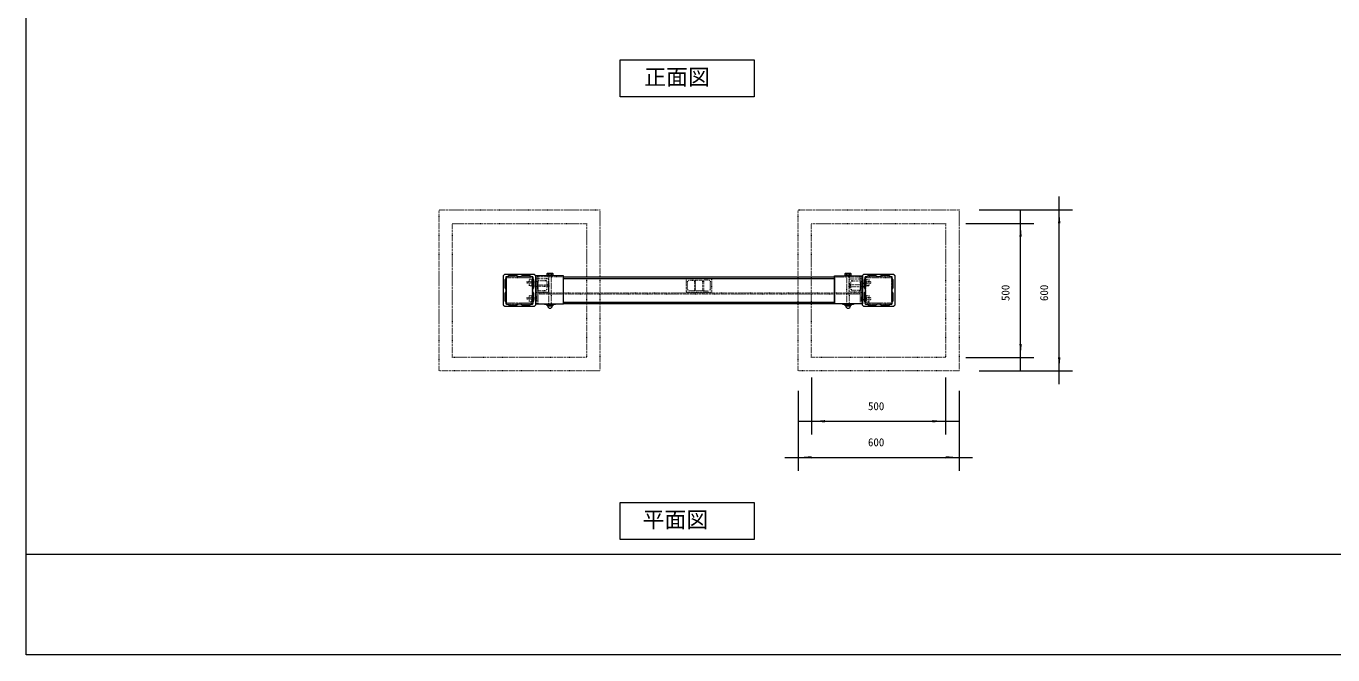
# Model space of a CAD drawing. Units: millimetres, scale not verified. Extents: x -4875 to 4875, y -3438 to 3438.
# Drawn here: x -4875 to 0, y -3438 to -1093 of the extents above; entities that cross this region are included whole.
import ezdxf
from ezdxf.enums import TextEntityAlignment as Align

# ---------------------------------------------------------------- set-up
doc = ezdxf.new("R2010")
doc.units = ezdxf.units.MM
doc.header["$LTSCALE"] = 20
doc.linetypes.add('USER5', pattern=[0.208282, 0.069427, -0.138855])
doc.layers.add('0-1_____', color=30, linetype='Continuous', lineweight=18)
doc.styles.add('ＭＳ ゴシック', font='')
doc.styles.get('ＭＳ ゴシック').set_extended_font_data('MS Gothic')

msp = doc.modelspace()

# ---------------------------------------------------------------- linework, layer by layer
at = {"layer": '0-1_____', "color": 1}
for p, q in [((-1021, -1778.72), (-1021, -1728.72)), ((-1319.72, -1778.72), (-971, -1778.72)), ((-1165.14, -1828.72), (-1165.14, -1778.72)), ((-1021, -2378.72), (-1021, -1778.72)), ((-1369.72, -1828.72), (-1115.14, -1828.72)), ((-1165.14, -2328.72), (-1165.14, -1828.72)), ((-1369.72, -2328.72), (-1115.14, -2328.72)), ((-1165.14, -2378.72), (-1165.14, -2328.72)), ((-1319.72, -2378.72), (-971, -2378.72)), ((-1021, -2428.72), (-1021, -2378.72)), ((-1944.72, -2403.72), (-1944.72, -2616.58)), ((-1444.72, -2403.72), (-1444.72, -2616.58)), ((-1994.72, -2453.72), (-1994.72, -2751.15)), ((-1394.72, -2453.72), (-1394.72, -2751.15)), ((-1994.72, -2566.58), (-1944.72, -2566.58)), ((-1944.72, -2566.58), (-1444.72, -2566.58)), ((-1444.72, -2566.58), (-1394.72, -2566.58)), ((-2044.72, -2701.15), (-1994.72, -2701.15)), ((-1994.72, -2701.15), (-1394.72, -2701.15)), ((-1394.72, -2701.15), (-1344.72, -2701.15))]:
    msp.add_line(p, q, dxfattribs=at)
at = {"layer": '0-1_____', "linetype": 'USER5'}
for p, q in [((-3034.72, -2028.72), (-3080.12, -2028.72)), ((-2989.32, -2028.72), (-3034.72, -2028.72)), ((-2870.72, -2028.72), (-2970.72, -2028.72)), ((-2970.72, -2028.72), (-2970.72, -2128.72)), ((-2965.72, -2028.72), (-2965.72, -2128.72)), ((-2936.72, -2042.72), (-2962.72, -2042.72)), ((-1858.72, -2028.72), (-1758.72, -2028.72)), ((-1792.72, -2042.72), (-1766.72, -2042.72)), ((-1763.72, -2028.72), (-1763.72, -2128.72)), ((-1758.72, -2028.72), (-1758.72, -2128.72)), ((-1694.72, -2028.72), (-1740.12, -2028.72)), ((-1649.32, -2028.72), (-1694.72, -2028.72)), ((-2967.72, -2047.72), (-2967.72, -2073.72)), ((-2962.72, -2078.72), (-2936.72, -2078.72)), ((-2931.72, -2073.72), (-2931.72, -2047.72)), ((-1797.72, -2073.72), (-1797.72, -2047.72)), ((-1766.72, -2078.72), (-1792.72, -2078.72)), ((-1761.72, -2047.72), (-1761.72, -2073.72))]:
    msp.add_line(p, q, dxfattribs=at)
at = {"layer": '0-1_____'}
for p, q in [((-2925.91, -2015.63), (-2925.91, -2022.42)), ((-2915.52, -2022.42), (-2915.52, -2015.63)), ((-2869.72, -2033.72), (-1859.72, -2033.72)), ((-1813.91, -2015.63), (-1813.91, -2022.42)), ((-1803.52, -2022.42), (-1803.52, -2015.63)), ((-2929.3, -2136.72), (-2912.13, -2136.72)), ((-2920.72, -2135.87), (-2920.72, -2131.58)), ((-1859.72, -2123.72), (-2869.72, -2123.72)), ((-1817.3, -2136.72), (-1800.13, -2136.72)), ((-1808.72, -2135.87), (-1808.72, -2131.58)), ((-4875, -3062.5), (4875, -3062.5))]:
    msp.add_line(p, q, dxfattribs=at)
for points in [[(-4875, 3437.5), (4875, 3437.5), (4875, -3437.5), (-4875, -3437.5)], [(-2658.76, -1219.25), (-2158.76, -1219.25), (-2158.76, -1356.75), (-2658.76, -1356.75)], [(-2979.72, -2018.72), (-2974.72, -2023.72), (-2974.72, -2133.72), (-2979.72, -2138.72), (-3089.72, -2138.72), (-3094.72, -2133.72), (-3094.72, -2023.72), (-3089.72, -2018.72)], [(-2870.72, -2024.72), (-2974.72, -2024.72), (-2974.72, -2128.72), (-2870.72, -2128.72)], [(-2931.72, -2022.42), (-2931.72, -2024.72), (-2909.72, -2024.72), (-2909.72, -2022.42)], [(-2931.11, -2022.42), (-2931.11, -2015.63), (-2929.72, -2014.82), (-2911.72, -2014.82), (-2910.32, -2015.63), (-2910.32, -2022.42)], [(-2870.72, -2028.72), (-1858.72, -2028.72), (-1858.72, -2128.72), (-2870.72, -2128.72)], [(-1858.72, -2024.72), (-1754.72, -2024.72), (-1754.72, -2128.72), (-1858.72, -2128.72)], [(-1819.72, -2022.42), (-1819.72, -2024.72), (-1797.72, -2024.72), (-1797.72, -2022.42)], [(-1819.11, -2022.42), (-1819.11, -2015.63), (-1817.72, -2014.82), (-1799.72, -2014.82), (-1798.32, -2015.63), (-1798.32, -2022.42)], [(-1639.72, -2018.72), (-1634.72, -2023.72), (-1634.72, -2133.72), (-1639.72, -2138.72), (-1749.72, -2138.72), (-1754.72, -2133.72), (-1754.72, -2023.72), (-1749.72, -2018.72)], [(-2940.72, -2128.72), (-2900.72, -2128.72), (-2900.72, -2130.72), (-2940.72, -2130.72)], [(-2931.52, -2130.72), (-2909.92, -2130.72), (-2909.92, -2136.72), (-2931.52, -2136.72)], [(-1828.72, -2128.72), (-1788.72, -2128.72), (-1788.72, -2130.72), (-1828.72, -2130.72)], [(-1819.52, -2130.72), (-1797.92, -2130.72), (-1797.92, -2136.72), (-1819.52, -2136.72)], [(-2658.76, -2869.61), (-2158.76, -2869.61), (-2158.76, -3007.11), (-2658.76, -3007.11)]]:
    msp.add_lwpolyline(points, close=True, dxfattribs=at)
at = {"layer": '0-1_____', "linetype": 'USER5'}
for points in [[(-3334.72, -1778.72), (-2734.72, -1778.72), (-2734.72, -2378.72), (-3334.72, -2378.72)], [(-1994.72, -1778.72), (-1394.72, -1778.72), (-1394.72, -2378.72), (-1994.72, -2378.72)], [(-3284.72, -1828.72), (-2784.72, -1828.72), (-2784.72, -2328.72), (-3284.72, -2328.72)], [(-1944.72, -1828.72), (-1444.72, -1828.72), (-1444.72, -2328.72), (-1944.72, -2328.72)], [(-2979.72, -2018.72), (-2974.72, -2023.72), (-2974.72, -2133.72), (-2979.72, -2138.72), (-3089.72, -2138.72), (-3094.72, -2133.72), (-3094.72, -2023.72), (-3089.72, -2018.72)], [(-2974.02, -2051.22), (-3006.02, -2051.22), (-3006.02, -2045.22), (-2974.02, -2045.22)], [(-2997.67, -2037.22), (-2989.42, -2037.22), (-2989.42, -2061.12), (-2997.67, -2061.12)], [(-2974.72, -2085.72), (-2924.72, -2085.72), (-2924.72, -2035.72), (-2974.72, -2035.72)], [(-2974.02, -2051.22), (-2970.72, -2054.52), (-2970.72, -2041.92), (-2974.02, -2045.22)], [(-2412.22, -2085.72), (-2317.22, -2085.72), (-2317.22, -2035.72), (-2412.22, -2035.72)], [(-2402.22, -2040.72), (-2381.22, -2040.72), (-2381.22, -2080.72), (-2402.22, -2080.72), (-2407.22, -2075.72), (-2407.22, -2045.72)], [(-2377.22, -2040.72), (-2352.22, -2040.72), (-2352.22, -2080.72), (-2377.22, -2080.72)], [(-2327.22, -2040.72), (-2348.22, -2040.72), (-2348.22, -2080.72), (-2327.22, -2080.72), (-2322.22, -2075.72), (-2322.22, -2045.72)], [(-1754.72, -2085.72), (-1804.72, -2085.72), (-1804.72, -2035.72), (-1754.72, -2035.72)], [(-1755.42, -2052.22), (-1758.72, -2055.52), (-1758.72, -2042.92), (-1755.42, -2046.22)], [(-1755.42, -2052.22), (-1723.42, -2052.22), (-1723.42, -2046.22), (-1755.42, -2046.22)], [(-1639.72, -2018.72), (-1634.72, -2023.72), (-1634.72, -2133.72), (-1639.72, -2138.72), (-1749.72, -2138.72), (-1754.72, -2133.72), (-1754.72, -2023.72), (-1749.72, -2018.72)], [(-1740.02, -2038.22), (-1731.77, -2038.22), (-1731.77, -2062.12), (-1740.02, -2062.12)], [(-2985.72, -2063.72), (-2994.72, -2060.72), (-2985.72, -2057.72), (-2928.02, -2057.72), (-2928.02, -2063.72)], [(-2964.72, -2088.22), (-1764.72, -2088.22), (-1764.72, -2093.22), (-2964.72, -2093.22)], [(-2928.02, -2057.72), (-2924.72, -2054.42), (-2924.72, -2067.02), (-2928.02, -2063.72)], [(-1801.42, -2057.72), (-1804.72, -2054.42), (-1804.72, -2067.02), (-1801.42, -2063.72)], [(-1743.72, -2063.72), (-1734.72, -2060.72), (-1743.72, -2057.72), (-1801.42, -2057.72), (-1801.42, -2063.72)], [(-2974.02, -2111.22), (-3006.02, -2111.22), (-3006.02, -2105.22), (-2974.02, -2105.22)], [(-2997.67, -2097.22), (-2989.42, -2097.22), (-2989.42, -2121.12), (-2997.67, -2121.12)], [(-2974.02, -2111.22), (-2970.72, -2114.52), (-2970.72, -2101.92), (-2974.02, -2105.22)], [(-1755.42, -2112.22), (-1758.72, -2115.52), (-1758.72, -2102.92), (-1755.42, -2106.22)], [(-1755.42, -2112.22), (-1723.42, -2112.22), (-1723.42, -2106.22), (-1755.42, -2106.22)], [(-1740.02, -2098.22), (-1731.77, -2098.22), (-1731.77, -2122.12), (-1740.02, -2122.12)]]:
    msp.add_lwpolyline(points, close=True, dxfattribs=at)
for points in [[(-3085.72, -2030.72), (-3085.72, -2034.72), (-3088.72, -2039.72), (-3088.72, -2057.72), (-3088.72, -2063.72), (-3088.72, -2068.72), (-3085.22, -2073.72), (-3085.22, -2083.72), (-3088.72, -2088.72), (-3088.72, -2093.72), (-3088.72, -2099.72), (-3088.72, -2117.72), (-3085.72, -2122.72), (-3085.72, -2126.72)], [(-3084.72, -2033.32), (-3084.72, -2078.72), (-3084.72, -2124.12)], [(-2986.72, -2027.72), (-2990.72, -2027.72), (-2995.72, -2024.72), (-3013.72, -2024.72), (-3019.72, -2024.72), (-3024.72, -2024.72), (-3029.72, -2028.22), (-3039.72, -2028.22), (-3044.72, -2024.72), (-3049.72, -2024.72), (-3055.72, -2024.72), (-3073.72, -2024.72), (-3078.72, -2027.72), (-3082.72, -2027.72)], [(-3082.42, -2124.12), (-3082.42, -2078.72), (-3082.42, -2033.32)], [(-3080.12, -2031.02), (-3034.72, -2031.02), (-2989.32, -2031.02)], [(-2987.02, -2033.32), (-2987.02, -2078.72), (-2987.02, -2124.12)], [(-2984.72, -2124.12), (-2984.72, -2078.72), (-2984.72, -2033.32)], [(-2980.72, -2088.72), (-2984.22, -2083.72), (-2984.22, -2073.72), (-2980.72, -2068.72), (-2980.72, -2063.72), (-2980.72, -2057.72), (-2980.72, -2039.72), (-2983.72, -2034.72), (-2983.72, -2030.72)], [(-2926.72, -2024.72), (-2926.72, -2127.51), (-2925.2, -2128.72), (-2916.23, -2128.72), (-2914.72, -2127.51), (-2914.72, -2024.72)], [(-1814.72, -2024.72), (-1814.72, -2127.51), (-1813.2, -2128.72), (-1804.23, -2128.72), (-1802.72, -2127.51), (-1802.72, -2024.72)], [(-1745.72, -2030.72), (-1745.72, -2034.72), (-1748.72, -2039.72), (-1748.72, -2057.72), (-1748.72, -2063.72), (-1748.72, -2068.72), (-1745.22, -2073.72), (-1745.22, -2083.72), (-1748.72, -2088.72), (-1748.72, -2093.72), (-1748.72, -2099.72), (-1748.72, -2117.72), (-1745.72, -2122.72), (-1745.72, -2126.72)], [(-1744.72, -2033.32), (-1744.72, -2078.72), (-1744.72, -2124.12)], [(-1646.72, -2027.72), (-1650.72, -2027.72), (-1655.72, -2024.72), (-1673.72, -2024.72), (-1679.72, -2024.72), (-1684.72, -2024.72), (-1689.72, -2028.22), (-1699.72, -2028.22), (-1704.72, -2024.72), (-1709.72, -2024.72), (-1715.72, -2024.72), (-1733.72, -2024.72), (-1738.72, -2027.72), (-1742.72, -2027.72)], [(-1742.42, -2124.12), (-1742.42, -2078.72), (-1742.42, -2033.32)], [(-1740.12, -2031.02), (-1694.72, -2031.02), (-1649.32, -2031.02)], [(-1647.02, -2033.32), (-1647.02, -2078.72), (-1647.02, -2124.12)], [(-1644.72, -2124.12), (-1644.72, -2078.72), (-1644.72, -2033.32)], [(-1640.72, -2088.72), (-1644.22, -2083.72), (-1644.22, -2073.72), (-1640.72, -2068.72), (-1640.72, -2063.72), (-1640.72, -2057.72), (-1640.72, -2039.72), (-1643.72, -2034.72), (-1643.72, -2030.72)], [(-2983.72, -2126.72), (-2983.72, -2122.72), (-2980.72, -2117.72), (-2980.72, -2099.72), (-2980.72, -2093.72), (-2980.72, -2088.72)], [(-1643.72, -2126.72), (-1643.72, -2122.72), (-1640.72, -2117.72), (-1640.72, -2099.72), (-1640.72, -2093.72), (-1640.72, -2088.72)], [(-3082.72, -2129.72), (-3078.72, -2129.72), (-3073.72, -2132.72), (-3055.72, -2132.72), (-3049.72, -2132.72), (-3044.72, -2132.72), (-3039.72, -2129.22), (-3029.72, -2129.22), (-3024.72, -2132.72), (-3019.72, -2132.72), (-3013.72, -2132.72), (-2995.72, -2132.72), (-2990.72, -2129.72), (-2986.72, -2129.72)], [(-2989.32, -2126.42), (-3034.72, -2126.42), (-3080.12, -2126.42)], [(-3080.12, -2128.72), (-3034.72, -2128.72), (-2989.32, -2128.72)], [(-1742.72, -2129.72), (-1738.72, -2129.72), (-1733.72, -2132.72), (-1715.72, -2132.72), (-1709.72, -2132.72), (-1704.72, -2132.72), (-1699.72, -2129.22), (-1689.72, -2129.22), (-1684.72, -2132.72), (-1679.72, -2132.72), (-1673.72, -2132.72), (-1655.72, -2132.72), (-1650.72, -2129.72), (-1646.72, -2129.72)], [(-1649.32, -2126.42), (-1694.72, -2126.42), (-1740.12, -2126.42)], [(-1740.12, -2128.72), (-1694.72, -2128.72), (-1649.32, -2128.72)]]:
    msp.add_lwpolyline(points, dxfattribs=at)
at = {"layer": '0-1_____'}
for points in [[(-3085.72, -2030.72), (-3085.72, -2034.72), (-3088.72, -2039.72), (-3088.72, -2057.72), (-3088.72, -2063.72), (-3088.72, -2068.72), (-3085.22, -2073.72), (-3085.22, -2083.72), (-3088.72, -2088.72), (-3088.72, -2093.72), (-3088.72, -2099.72), (-3088.72, -2117.72), (-3085.72, -2122.72), (-3085.72, -2126.72)], [(-2986.72, -2027.72), (-2990.72, -2027.72), (-2995.72, -2024.72), (-3013.72, -2024.72), (-3019.72, -2024.72), (-3024.72, -2024.72), (-3029.72, -2028.22), (-3039.72, -2028.22), (-3044.72, -2024.72), (-3049.72, -2024.72), (-3055.72, -2024.72), (-3073.72, -2024.72), (-3078.72, -2027.72), (-3082.72, -2027.72)], [(-2980.72, -2088.72), (-2984.22, -2083.72), (-2984.22, -2073.72), (-2980.72, -2068.72), (-2980.72, -2063.72), (-2980.72, -2057.72), (-2980.72, -2039.72), (-2983.72, -2034.72), (-2983.72, -2030.72)], [(-1745.72, -2030.72), (-1745.72, -2034.72), (-1748.72, -2039.72), (-1748.72, -2057.72), (-1748.72, -2063.72), (-1748.72, -2068.72), (-1745.22, -2073.72), (-1745.22, -2083.72), (-1748.72, -2088.72), (-1748.72, -2093.72), (-1748.72, -2099.72), (-1748.72, -2117.72), (-1745.72, -2122.72), (-1745.72, -2126.72)], [(-1646.72, -2027.72), (-1650.72, -2027.72), (-1655.72, -2024.72), (-1673.72, -2024.72), (-1679.72, -2024.72), (-1684.72, -2024.72), (-1689.72, -2028.22), (-1699.72, -2028.22), (-1704.72, -2024.72), (-1709.72, -2024.72), (-1715.72, -2024.72), (-1733.72, -2024.72), (-1738.72, -2027.72), (-1742.72, -2027.72)], [(-1640.72, -2088.72), (-1644.22, -2083.72), (-1644.22, -2073.72), (-1640.72, -2068.72), (-1640.72, -2063.72), (-1640.72, -2057.72), (-1640.72, -2039.72), (-1643.72, -2034.72), (-1643.72, -2030.72)], [(-2983.72, -2126.72), (-2983.72, -2122.72), (-2980.72, -2117.72), (-2980.72, -2099.72), (-2980.72, -2093.72), (-2980.72, -2088.72)], [(-1643.72, -2126.72), (-1643.72, -2122.72), (-1640.72, -2117.72), (-1640.72, -2099.72), (-1640.72, -2093.72), (-1640.72, -2088.72)], [(-3082.72, -2129.72), (-3078.72, -2129.72), (-3073.72, -2132.72), (-3055.72, -2132.72), (-3049.72, -2132.72), (-3044.72, -2132.72), (-3039.72, -2129.22), (-3029.72, -2129.22), (-3024.72, -2132.72), (-3019.72, -2132.72), (-3013.72, -2132.72), (-2995.72, -2132.72), (-2990.72, -2129.72), (-2986.72, -2129.72)], [(-1742.72, -2129.72), (-1738.72, -2129.72), (-1733.72, -2132.72), (-1715.72, -2132.72), (-1709.72, -2132.72), (-1704.72, -2132.72), (-1699.72, -2129.22), (-1689.72, -2129.22), (-1684.72, -2132.72), (-1679.72, -2132.72), (-1673.72, -2132.72), (-1655.72, -2132.72), (-1650.72, -2129.72), (-1646.72, -2129.72)]]:
    msp.add_lwpolyline(points, dxfattribs=at)
at = {"layer": '0-1_____', "linetype": 'USER5'}
for centre, radius, start, end in [((-3082.72, -2030.72), 3, 90, 180), ((-3080.12, -2033.32), 4.6, 90, 180), ((-3080.12, -2033.32), 2.3, 90, 180), ((-2989.32, -2033.32), 4.6, 0, 90), ((-2989.32, -2033.32), 2.3, 360, 90), ((-2986.72, -2030.72), 3, 0, 90), ((-2962.72, -2047.72), 5, 90, 180), ((-2936.72, -2047.72), 5, 0, 90), ((-1792.72, -2047.72), 5, 90, 180), ((-1766.72, -2047.72), 5, 0, 90), ((-1742.72, -2030.72), 3, 90, 180), ((-1740.12, -2033.32), 4.6, 90, 180), ((-1740.12, -2033.32), 2.3, 90, 180), ((-1649.32, -2033.32), 4.6, 0, 90), ((-1649.32, -2033.32), 2.3, 360, 90), ((-1646.72, -2030.72), 3, 0, 90), ((-2962.72, -2073.72), 5, 180, 270), ((-2936.72, -2073.72), 5, 270, 0), ((-1792.72, -2073.72), 5, 180, 270), ((-1766.72, -2073.72), 5, 270, 0), ((-3082.72, -2126.72), 3, 180, 270), ((-3080.12, -2124.12), 4.6, 180, 270), ((-3080.12, -2124.12), 2.3, 180, 270), ((-2989.32, -2124.12), 4.6, 270, 360), ((-2989.32, -2124.12), 2.3, 270, 0), ((-2986.72, -2126.72), 3, 270, 360), ((-1742.72, -2126.72), 3, 180, 270), ((-1740.12, -2124.12), 4.6, 180, 270), ((-1740.12, -2124.12), 2.3, 180, 270), ((-1649.32, -2124.12), 4.6, 270, 360), ((-1649.32, -2124.12), 2.3, 270, 0), ((-1646.72, -2126.72), 3, 270, 360)]:
    msp.add_arc(centre, radius, start, end, dxfattribs=at)
at = {"layer": '0-1_____'}
for centre, radius, start, end in [((-3082.72, -2030.72), 3, 90, 180), ((-2986.72, -2030.72), 3, 0, 90), ((-1742.72, -2030.72), 3, 90, 180), ((-1646.72, -2030.72), 3, 0, 90), ((-3082.72, -2126.72), 3, 180, 270), ((-2986.72, -2126.72), 3, 270, 360), ((-2920.72, -2136.72), 8.58, 180, 270), ((-2920.72, -2136.72), 8.58, 270, 0), ((-1808.72, -2136.72), 8.58, 180, 270), ((-1808.72, -2136.72), 8.58, 270, 0), ((-1742.72, -2126.72), 3, 180, 270), ((-1646.72, -2126.72), 3, 270, 360)]:
    msp.add_arc(centre, radius, start, end, dxfattribs=at)
at = {"layer": '0-1_____', "color": 1}
for points in [[(-1021, -1778.72), (-1016.63, -1828.72), (-1025.37, -1828.72)], [(-1165.14, -1828.72), (-1160.77, -1878.72), (-1169.52, -1878.72)], [(-1165.14, -2328.72), (-1169.52, -2278.73), (-1160.77, -2278.73)], [(-1021, -2378.72), (-1025.37, -2328.73), (-1016.63, -2328.73)], [(-1944.72, -2566.58), (-1894.72, -2562.21), (-1894.72, -2570.96)], [(-1444.72, -2566.58), (-1494.71, -2570.96), (-1494.71, -2562.21)], [(-1994.72, -2701.15), (-1944.72, -2696.78), (-1944.72, -2705.52)], [(-1394.72, -2701.15), (-1444.71, -2705.52), (-1444.71, -2696.78)]]:
    msp.add_solid(points, dxfattribs=at)

# ---------------------------------------------------------------- texts
at = {"layer": '0-1_____', "color": 7, "style": 'ＭＳ ゴシック'}
for s, height, p in [('正面図', 59.71, (-2568.59, -1330.86)), ('500', 29.85, (-1734.4, -2534.18)), ('600', 29.85, (-1734.4, -2668.74)), ('平面図', 59.71, (-2574.93, -2981.22))]:
    msp.add_text(s, height=height, dxfattribs=at).set_placement(p, align=Align.BOTTOM_LEFT)
for s, p in [('500', (-1197.55, -2118.41)), ('600', (-1053.41, -2118.41))]:
    msp.add_text(s, height=29.85, rotation=90, dxfattribs=at).set_placement(p, align=Align.BOTTOM_LEFT)

doc.saveas('drawing.dxf')
